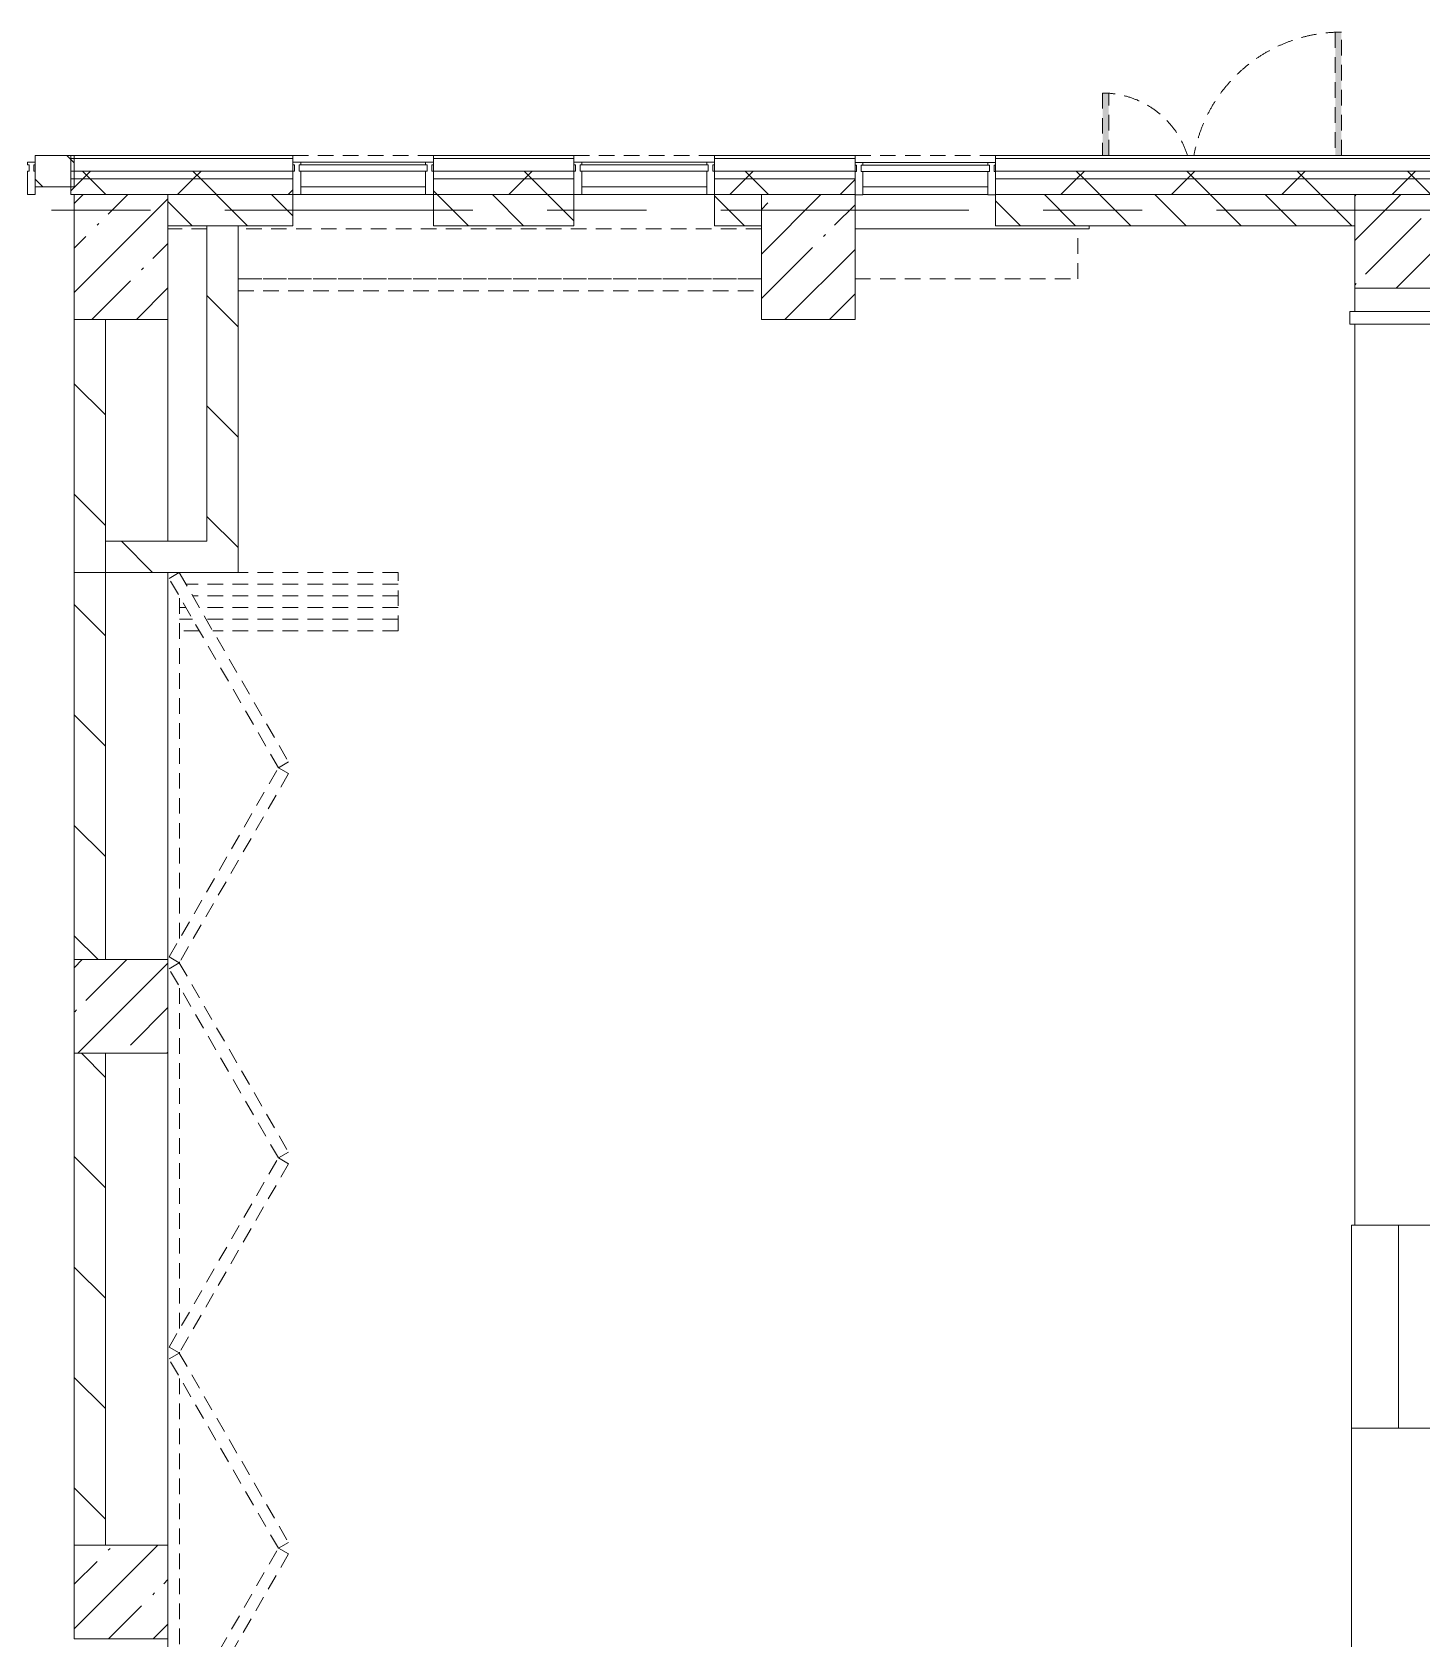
# Model space of a CAD drawing. Header units: millimetres. Extents: x 35143 to 244272, y -8553 to 29000.
# Drawn here: x 130702 to 139602, y 17850 to 28140 of the extents above; entities that cross this region are included whole.
import ezdxf

# ---------------------------------------------------------------- set-up
doc = ezdxf.new("R2010")
doc.units = ezdxf.units.MM
doc.linetypes.add('200_ШТРИХ__ш1_п0_6_', pattern=[160, 100, -60])
doc.linetypes.add('Осевая', pattern=[3175, 635, -476.25, 1587.5, -476.25])
for name, color, linetype, lineweight in [('A-DETL-MBND-1', 7, '200_ШТРИХ__ш1_п0_6_', 9), ('A-GLAZ-CURT-1', 7, 'Continuous', 5), ('A-GLAZ-CWMG-1', 7, 'Continuous', 5), ('A-WALL', 7, 'Continuous', 9), ('A-WALL-4', 7, 'Continuous', 5), ('I-WALL-5', 7, 'Continuous', 5), ('S-COLS-1', 7, 'Continuous', 5), ('S-STRS-2', 7, 'Continuous', 5), ('Оси', 7, 'Continuous', 9), ('Оси-2', 7, 'Осевая', 9)]:
    doc.layers.add(name, color=color, linetype=linetype, lineweight=lineweight)
doc.layers.add('A-FLOR-2', color=7, linetype='Continuous', lineweight=5, true_color=0xaaaaaa)
pattern_1 = [(45, (117261.9, 0), (-353.5534, 353.5534), []), (135, (117261.9, 0), (-353.5534, -353.5534), [])]
pattern_2 = [(135, (117261.88, 0), (-176.7767, -176.7767), [])]
pattern_3 = [(135, (117261.9, 0), (-353.553, -353.553), [])]

# ---------------------------------------------------------------- blocks, each defined once
blk = doc.blocks.new('BSC_Колонна _Прямоугольная - 600х800-24078684-2_1_2_птичка')
at = {"layer": 'S-COLS-1'}
h = blk.add_hatch(dxfattribs=at)
h.set_pattern_fill('FP_86', color=256, style=0, pattern_type=2)
h.set_pattern_definition([(45, (-14010, -26700), (-285.123, 285.123), []), (45, (-13724.88, -26700), (-285.123, 285.123), [504.031, -100.806, 16.764, -84.042])])
h.paths.add_polyline_path([(300, -400), (300, 400), (-300, 400), (-300, -400)])
for p, q in [((300, 400), (-300, 400)), ((-300, 400), (-300, -400)), ((300, -400), (300, 400)), ((-300, -400), (300, -400))]:
    blk.add_line(p, q, dxfattribs=at)
blk = doc.blocks.new('BSC_Колонна _Прямоугольная - 600х600-23295697-2_1_2_птичка')
at = {"layer": 'S-COLS-1'}
h = blk.add_hatch(dxfattribs=at)
h.set_pattern_fill('FP_89', color=256, style=0, pattern_type=2)
h.set_pattern_definition([(45, (-14010, -18150), (-285.123, 285.123), []), (45, (-13724.88, -18150), (-285.123, 285.123), [504.031, -100.806, 16.764, -84.042])])
h.paths.add_polyline_path([(-300, -300), (300, -300), (300, 300), (-300, 300)])
for p, q in [((300, 300), (-300, 300)), ((-300, 300), (-300, -300)), ((300, -300), (300, 300)), ((-300, -300), (300, -300))]:
    blk.add_line(p, q, dxfattribs=at)
blk = doc.blocks.new('BSC_Колонна _Прямоугольная - 600х600-V85-2_1_2_птичка')
at = {"layer": 'S-COLS-1'}
h = blk.add_hatch(dxfattribs=at)
h.set_pattern_fill('FP_90', color=256, style=0, pattern_type=2)
h.set_pattern_definition([(45, (-14010, -21900), (-285.123, 285.123), []), (45, (-13724.88, -21900), (-285.123, 285.123), [504.031, -100.806, 16.764, -84.042])])
h.paths.add_polyline_path([(-300, -300), (300, -300), (300, 300), (-300, 300)])
for p, q in [((300, 300), (-300, 300)), ((-300, 300), (-300, -300)), ((300, -300), (300, 300)), ((-300, -300), (300, -300))]:
    blk.add_line(p, q, dxfattribs=at)
blk = doc.blocks.new('Прямоугольный импост - Импост структурный с накладкой - 190мм-22856075-2_1_2_птичка')
at = {"layer": 'A-GLAZ-CWMG-1'}
for p, q in [((0, 190), (-50, 190)), ((-50, 190), (-50, 40)), ((0, 40), (0, 190)), ((-50, 40), (-40, 40)), ((-40, 0), (-50, 0)), ((-50, 0), (-50, -17)), ((-40, 40), (-40, 0)), ((-10, 0), (-10, 40)), ((-10, 40), (0, 40)), ((0, 0), (-10, 0)), ((0, -17), (0, 0)), ((-50, -17), (0, -17))]:
    blk.add_line(p, q, dxfattribs=at)
blk = doc.blocks.new('Прямоугольный импост - Импост структурный с накладкой - 190мм-V91-2_1_2_птичка')
at = {"layer": 'A-GLAZ-CWMG-1'}
for p, q in [((0, 190), (-50, 190)), ((-50, 190), (-50, 40)), ((0, 40), (0, 188)), ((-50, 40), (-40, 40)), ((-40, 0), (-50, 0)), ((-50, 0), (-50, -17)), ((-40, 40), (-40, 0)), ((-10, 0), (-10, 40)), ((-10, 40), (0, 40)), ((0, 0), (-10, 0)), ((0, -17), (0, 0)), ((-50, -17), (0, -17))]:
    blk.add_line(p, q, dxfattribs=at)
blk = doc.blocks.new('Прямоугольный импост - Импост структурный с накладкой - 190мм-22856073-2_1_2_птичка')
at = {"layer": 'A-GLAZ-CWMG-1'}
for p, q in [((-50, 40), (-50, 190)), ((-50, 190), (0, 190)), ((0, 190), (0, 40)), ((-40, 40), (-50, 40)), ((-50, -17), (-50, 0)), ((-50, 0), (-40, 0)), ((-40, 0), (-40, 40)), ((-10, 40), (-10, 0)), ((0, 40), (-10, 40)), ((-10, 0), (0, 0)), ((0, 0), (0, -17)), ((0, -17), (-50, -17))]:
    blk.add_line(p, q, dxfattribs=at)
blk = doc.blocks.new('Системная панель - Стекло - 40мм-V108-2_1_2_птичка')
at = {"layer": 'A-GLAZ-CURT-1'}
h = blk.add_hatch(dxfattribs=at)
h.set_pattern_fill('FP_116', color=256, style=0, pattern_type=2)
h.set_pattern_definition([(45, (-17860.3, -26790), (-1414.21, 1414.21), [1000, -3000]), (45, (-18860.3, -27290), (-1414.21, 1414.21), [3000, -1000]), (45, (-16860.3, -27790), (-1414.21, 1414.21), [1000, -3000])])
h.paths.add_polyline_path([(-410, -40), (410, -40), (410, 0), (-410, 0)])
for p, q in [((410, 0), (-410, 0)), ((-410, 0), (-410, -40)), ((-410, -40), (410, -40)), ((410, -40), (410, 0))]:
    blk.add_line(p, q, dxfattribs=at)
blk = doc.blocks.new('Системная панель - Стекло - 40мм-V109-2_1_2_птичка')
at = {"layer": 'A-GLAZ-CURT-1'}
for p, q in [((410, 0), (-410, 0)), ((-410, 0), (-410, -40)), ((-410, -40), (410, -40)), ((410, -40), (410, 0))]:
    blk.add_line(p, q, dxfattribs=at)
blk = doc.blocks.new('Прямоугольный импост - Импост структурный с накладкой - 160мм Темный-33186089-2_1_2_птичка')
at = {"layer": 'A-GLAZ-CWMG-1'}
for p, q in [((16960, 27307), (17760, 27307)), ((16960, 27150), (17760, 27150))]:
    blk.add_line(p, q, dxfattribs=at)
blk = doc.blocks.new('DOR__перегородка__Прямоугольная - ТП-2_ Вн_ДПГ_9480х4200h_2-23998078-2_1_2_птичка')
at = {"layer": 'A-DETL-MBND-1'}
for p, q in [((3, -75), (1987, -75)), ((1982, -72), (2019, -7)), ((3194, -772), (1982, -72)), ((2019, -7), (3231, -707)), ((2137, -75), (4324, -75)), ((3230, -707), (4443, -7)), ((4480, -72), (3268, -772)), ((4443, -7), (4480, -72)), ((4474, -75), (4487, -75)), ((4481, -72), (4518, -7)), ((5693, -772), (4481, -72)), ((4518, -7), (5731, -707)), ((4637, -75), (6824, -75)), ((5730, -707), (6942, -7)), ((6980, -72), (5767, -772)), ((6942, -7), (6980, -72)), ((6974, -75), (6985, -75)), ((6979, -72), (7017, -7)), ((8192, -772), (6979, -72)), ((7017, -7), (8229, -707)), ((7135, -75), (9323, -75)), ((8229, -707), (9441, -7)), ((9479, -72), (8267, -772)), ((9105, -201), (9105, -75)), ((9180, -158), (9180, -75)), ((9255, -114), (9255, -75)), ((9441, -7), (9479, -72)), ((9473, -75), (9480, -75)), ((9255, -1474), (9255, -201)), ((9330, -1474), (9330, -158)), ((9405, -1474), (9405, -114)), ((9105, -1474), (9105, -288)), ((9180, -1474), (9180, -244)), ((9480, -1474), (9480, -450)), ((3231, -707), (3194, -772)), ((3268, -772), (3230, -707)), ((5731, -707), (5693, -772)), ((5767, -772), (5730, -707)), ((8229, -707), (8192, -772)), ((8267, -772), (8229, -707)), ((9105, -1474), (9480, -1474))]:
    blk.add_line(p, q, dxfattribs=at)
blk = doc.blocks.new('BSC_Колонна _Прямоугольная - 600х600-V140-2_1_2_птичка')
at = {"layer": 'S-COLS-1'}
h = blk.add_hatch(dxfattribs=at)
h.set_pattern_fill('FP_134', color=256, style=0, pattern_type=2)
h.set_pattern_definition([(45, (-22210, -26800), (-285.123, 285.123), []), (45, (-21924.88, -26800), (-285.123, 285.123), [504.031, -100.806, 16.764, -84.042])])
h.paths.add_polyline_path([(-300, -300), (300, -300), (300, 300), (-300, 300)])
for p, q in [((300, 300), (-300, 300)), ((-300, 300), (-300, -300)), ((300, -300), (300, 300)), ((-300, -300), (300, -300))]:
    blk.add_line(p, q, dxfattribs=at)
blk = doc.blocks.new('Перекрытия 3 - Перекрытия 4-20977624-2_1_2_птичка')
at = {"layer": 'S-STRS-2'}
for p, q in [((21910, 26500), (21910, 26351)), ((22810, 26351), (22810, 26500)), ((23710, 26351), (23710, 26500)), ((24610, 26351), (24610, 26500)), ((25510, 26351), (25510, 26500)), ((26410, 26351), (26410, 26500)), ((27310, 26351), (27310, 26500)), ((28210, 26351), (28210, 26500)), ((29110, 26351), (29110, 26500)), ((30010, 26351), (30010, 26500)), ((21910, 26270), (21910, 20500)), ((22810, 20500), (22810, 26270)), ((23710, 20500), (23710, 26270)), ((24610, 20500), (24610, 26270)), ((25510, 20500), (25510, 26270)), ((26410, 20500), (26410, 26270)), ((27310, 20500), (27310, 26270)), ((28210, 20500), (28210, 26270)), ((29110, 20500), (29110, 26270)), ((30010, 22600), (30010, 26270)), ((30010, 20500), (30010, 22000)), ((22490, 20500), (21910, 20500)), ((23390, 20500), (22810, 20500)), ((24290, 20500), (23710, 20500)), ((25190, 20500), (24610, 20500)), ((26090, 20500), (25510, 20500)), ((26990, 20500), (26410, 20500)), ((27890, 20500), (27310, 20500)), ((28790, 20500), (28210, 20500)), ((29690, 20500), (29110, 20500)), ((30610, 20500), (30010, 20500))]:
    blk.add_line(p, q, dxfattribs=at)
blk = doc.blocks.new('BSC_Колонна _Прямоугольная - 600х800-V185-2_1_2_птичка')
at = {"layer": 'S-COLS-1'}
h = blk.add_hatch(dxfattribs=at)
h.set_pattern_fill('FP_172', color=256, style=0, pattern_type=2)
h.set_pattern_definition([(45, (-18410.26, -26700), (-285.123, 285.123), []), (45, (-18125.13, -26700), (-285.123, 285.123), [504.031, -100.806, 16.764, -84.042])])
h.paths.add_polyline_path([(-300, -400), (300, -400), (300, 400), (-300, 400)])
for p, q in [((300, 400), (-300, 400)), ((-300, 400), (-300, -400)), ((300, -400), (300, 400)), ((-300, -400), (300, -400))]:
    blk.add_line(p, q, dxfattribs=at)
blk = doc.blocks.new('110_Дверь_СКБ_2Ст_Наружная - ДН-1_л_ Двухстворчатая 1450 х3300 _h_ в свету с верхним остеклением-23567691-2_1_2_птичка')
at = {"layer": 'A-DETL-MBND-1'}
for points in [[(784.5, 125), (784.5, 915), (744.5, 915), (744.5, 125)], [(-705.5, 125), (-705.5, 525), (-745.5, 525), (-745.5, 125)]]:
    blk.add_hatch(color=256, dxfattribs=at).paths.add_polyline_path(points)
for p, q in [((784.5, 915), (744.5, 915)), ((744.5, 915), (744.5, 125)), ((784.5, 125), (784.5, 915)), ((-745.5, 525), (-745.5, 125)), ((-705.5, 525), (-745.5, 525)), ((-705.5, 125), (-705.5, 525))]:
    blk.add_line(p, q, dxfattribs=at)
for centre, radius, start, end in [((784.5, -45), 960, 90, 169.73704), ((-745.5, -45), 570, 17.53545, 90)]:
    blk.add_arc(centre, radius, start, end, dxfattribs=at)
blk = doc.blocks.new('Системная панель - Стекло - 40мм-V198-2_1_2_птичка')
at = {"layer": 'A-GLAZ-CURT-1'}
for p, q in [((410, 0), (-410, 0)), ((-410, 0), (-410, -40)), ((-410, -40), (410, -40)), ((410, -40), (410, 0))]:
    blk.add_line(p, q, dxfattribs=at)
blk = doc.blocks.new('Перекрытия 2 - Перекрытия 4-32990152-2_1_2_птичка')
at = {"layer": 'S-STRS-2'}
for p, q in [((21910, 19180), (22510, 19180)), ((21910, 19180), (21910, 15411)), ((22810, 19180), (23410, 19180)), ((22810, 15411), (22810, 19180)), ((23710, 19180), (24310, 19180)), ((23710, 15411), (23710, 19180)), ((24610, 19180), (25210, 19180)), ((24610, 15411), (24610, 19180)), ((25510, 19180), (26110, 19180)), ((25510, 15411), (25510, 19180)), ((26410, 19180), (27010, 19180)), ((26410, 15411), (26410, 19180)), ((27310, 19180), (27910, 19180)), ((27310, 15411), (27310, 19180)), ((28210, 19180), (28810, 19180)), ((28210, 15411), (28210, 19180)), ((29110, 19180), (29710, 19180)), ((29110, 15411), (29110, 19180)), ((30010, 19180), (30610, 19180)), ((30010, 15411), (30010, 19180)), ((30610, 18430), (30610, 19180)), ((30610, 15411), (30610, 17830)), ((21910, 15330), (21910, 15200)), ((22810, 15200), (22810, 15330)), ((23710, 15200), (23710, 15330)), ((24610, 15200), (24610, 15330)), ((25510, 15200), (25510, 15330)), ((26410, 15200), (26410, 15330)), ((27310, 15200), (27310, 15330)), ((28210, 15200), (28210, 15330)), ((29110, 15200), (29110, 15330)), ((30010, 15200), (30010, 15330)), ((30610, 15200), (30610, 15330)), ((22810, 15200), (21910, 15200)), ((23710, 15200), (22810, 15200)), ((24610, 15200), (23710, 15200)), ((25510, 15200), (24610, 15200)), ((26410, 15200), (25510, 15200)), ((27310, 15200), (26410, 15200)), ((28210, 15200), (27310, 15200)), ((29110, 15200), (28210, 15200)), ((30010, 15200), (29110, 15200)), ((30610, 15200), (30010, 15200))]:
    blk.add_line(p, q, dxfattribs=at)
blk = doc.blocks.new('Стены наклон_ амфитеатр1 - Стены наклон_ амфитеатр-33007412-2_1_2_птичка')
at = {"layer": 'A-WALL-4'}
for p, q in [((21879, 26351), (21879, 26270)), ((30610, 26351), (21879, 26351)), ((30610, 26270), (30610, 26351)), ((21879, 26270), (30610, 26270))]:
    blk.add_line(p, q, dxfattribs=at)
blk = doc.blocks.new('Зашивка приборов отопления12 - Зашивка приборов отопления-33278990-2_1_2_птичка')
at = {"layer": 'A-DETL-MBND-1'}
for p, q in [((37640, 23400), (34290, 23400)), ((34290, 23079), (37640, 23079)), ((37640, 23079), (34290, 23079)), ((34290, 23004), (37640, 23004))]:
    blk.add_line(p, q, dxfattribs=at)
blk = doc.blocks.new('Зашивка приборов отопления13 - Зашивка приборов отопления-33279120-2_1_2_птичка')
at = {"layer": 'A-DETL-MBND-1'}
for p, q in [((20136, 26880), (18710, 26880)), ((20136, 26560), (20136, 26880)), ((18710, 26560), (20136, 26560))]:
    blk.add_line(p, q, dxfattribs=at)

msp = doc.modelspace()

# ---------------------------------------------------------------- hatches: boundary and pattern name
at = {"layer": 'A-WALL-4'}
h = msp.add_hatch(dxfattribs=at)
h.set_pattern_fill('FP_97', color=256, style=0, pattern_type=2)
h.set_pattern_definition(pattern_2)
h.paths.add_polyline_path([(130959, 27150), (130971.9, 27150), (130971.9, 27350), (130722.1, 27350), (130722.1, 27150)])
h.paths.add_polyline_path([(121321.9, 27150), (121371.9, 27150), (121371.9, 27350), (121321.9, 27350)])
h = msp.add_hatch(dxfattribs=at)
h.set_pattern_fill('FP_87', color=256, style=0, pattern_type=2)
h.set_pattern_definition(pattern_1)
h.paths.add_polyline_path([(150971.9, 27200), (150971.9, 27250), (136872.1, 27250), (136872.1, 27200), (150871.9, 27200)])
h.paths.add_polyline_path([(131886.5, 27200), (132372.1, 27200), (132372.1, 27250), (130950.9, 27250), (130950.9, 27200), (130959, 27200)])
h.paths.add_polyline_path([(133741.5, 27200), (134172.1, 27200), (134172.1, 27250), (133272.1, 27250), (133272.1, 27200)])
h.paths.add_polyline_path([(135072.1, 27200), (135972.1, 27200), (135972.1, 27250), (135072.1, 27250)])
h = msp.add_hatch(dxfattribs=at)
h.set_pattern_fill('FP_87', color=256, style=0, pattern_type=2)
h.set_pattern_definition(pattern_1)
h.paths.add_polyline_path([(150436.9, 27100), (150871.9, 27100), (150871.9, 27200), (136872.1, 27200), (136872.1, 27100), (149509.4, 27100)])
h.paths.add_polyline_path([(131886.5, 27100), (132372.1, 27100), (132372.1, 27200), (130950.9, 27200), (130950.9, 27100), (131571.9, 27100)])
h.paths.add_polyline_path([(133272.1, 27100), (134172.1, 27100), (134172.1, 27200), (133272.1, 27200)])
h.paths.add_polyline_path([(135072.1, 27100), (135972.1, 27100), (135972.1, 27200), (135072.1, 27200)])
h = msp.add_hatch(dxfattribs=at)
h.set_pattern_fill('FP_97', color=256, style=0, pattern_type=2)
h.set_pattern_definition(pattern_2)
h.paths.add_polyline_path([(138379.1, 26900), (139171.9, 26900), (139171.9, 27100), (136872.1, 27100), (136872.1, 26900)])
h.paths.add_polyline_path([(131571.9, 26900), (132372.1, 26900), (132372.1, 27100), (131571.9, 27100), (131571.9, 26987.7)])
h.paths.add_polyline_path([(135372.1, 26900), (135372.1, 27100), (135072.1, 27100), (135072.1, 26900)])
h.paths.add_polyline_path([(133272.1, 26900), (134172.1, 26900), (134172.1, 27100), (133272.1, 27100)])
at = {"layer": 'I-WALL-5'}
h = msp.add_hatch(dxfattribs=at)
h.set_pattern_fill('FP_98', color=256, style=0, pattern_type=2)
h.set_pattern_definition(pattern_3)
h.paths.add_polyline_path([(132021.9, 24680), (132021.9, 26900), (131821.9, 26900), (131821.9, 24680)])
h = msp.add_hatch(dxfattribs=at)
h.set_pattern_fill('FP_98', color=256, style=0, pattern_type=2)
h.set_pattern_definition(pattern_3)
h.paths.add_polyline_path([(131172.1, 24680), (131172.1, 26300), (130972.1, 26300), (130972.1, 24680)])
h = msp.add_hatch(dxfattribs=at)
h.set_pattern_fill('FP_98', color=256, style=0, pattern_type=2)
h.set_pattern_definition(pattern_3)
h.paths.add_polyline_path([(130972.1, 15200), (131172.1, 15200), (131172.1, 17850), (130972.1, 17850), (130972.1, 15848.6)])
h.paths.add_polyline_path([(130972.1, 18450), (131172.1, 18450), (131172.1, 21600), (130972.1, 21600), (130972.1, 20476.2)])
h.paths.add_polyline_path([(130972.1, 22200), (131172.1, 22200), (131172.1, 26300), (130972.1, 26300), (130972.1, 25103.8)])
h = msp.add_hatch(dxfattribs=at)
h.set_pattern_fill('FP_98', color=256, style=0, pattern_type=2)
h.set_pattern_definition(pattern_3)
h.paths.add_polyline_path([(131821.9, 24680), (131821.9, 24880), (131172.1, 24880), (131172.1, 24680)])

# ---------------------------------------------------------------- linework, layer by layer
at = {"layer": 'A-DETL-MBND-1'}
for p, q in [((132372.1, 27350), (133272.1, 27350)), ((134172.1, 27350), (135072.1, 27350)), ((135972.1, 27350), (136872.1, 27350)), ((132422.1, 27100), (133222.1, 27100)), ((133222.1, 27100), (132422.1, 27100)), ((134222.1, 27100), (135022.1, 27100)), ((135022.1, 27100), (134222.1, 27100)), ((136021.7, 27100), (136822.3, 27100)), ((136822.3, 27100), (136021.7, 27100)), ((131821.9, 26880), (131571.9, 26880)), ((135372.1, 26880), (132021.9, 26880)), ((137471.9, 26880), (135972.1, 26880)), ((137471.9, 26900), (137471.9, 26880))]:
    msp.add_line(p, q, dxfattribs=at)
at = {"layer": 'A-FLOR-2'}
for p, q in [((131572.1, 24880), (131572.1, 26500)), ((131572.1, 15200), (131572.1, 24680))]:
    msp.add_line(p, q, dxfattribs=at)
at = {"layer": 'A-WALL'}
for p, q in [((132372.1, 27330), (130950.9, 27330)), ((134172.1, 27330), (133272.1, 27330)), ((135972.1, 27330), (135072.1, 27330)), ((151101.9, 27330), (136872.1, 27330)), ((132372.1, 27250), (130950.9, 27250)), ((132372.1, 27200), (130950.9, 27200)), ((134172.1, 27250), (133272.1, 27250)), ((134172.1, 27200), (133272.1, 27200)), ((135972.1, 27250), (135072.1, 27250)), ((135972.1, 27200), (135072.1, 27200)), ((151021.9, 27250), (136872.1, 27250)), ((150971.9, 27200), (136872.1, 27200)), ((132372.1, 27100), (131571.9, 27100)), ((134172.1, 27100), (133272.1, 27100)), ((135372.1, 27100), (135072.1, 27100)), ((139171.9, 27100), (136872.1, 27100)), ((132021.9, 26900), (131821.9, 26900))]:
    msp.add_line(p, q, dxfattribs=at)
at = {"layer": 'A-WALL-4'}
for p, q in [((132372.1, 27350), (130722.1, 27350)), ((130722.1, 27350), (130722.1, 27150)), ((130950.9, 27350), (130950.9, 27100)), ((130971.9, 27150), (130971.9, 27350)), ((132372.1, 27100), (132372.1, 27350)), ((134172.1, 27350), (133272.1, 27350)), ((133272.1, 27350), (133272.1, 27100)), ((134172.1, 27100), (134172.1, 27350)), ((135972.1, 27350), (135072.1, 27350)), ((135072.1, 27350), (135072.1, 27100)), ((135972.1, 27100), (135972.1, 27350)), ((151121.9, 27350), (136872.1, 27350)), ((136872.1, 27350), (136872.1, 27100)), ((130722.1, 27150), (130971.9, 27150)), ((130950.9, 27100), (130971.9, 27100)), ((131571.9, 27100), (132372.1, 27100)), ((132372.1, 26900), (132372.1, 27100)), ((133272.1, 27100), (134172.1, 27100)), ((133272.1, 27100), (133272.1, 26900)), ((134172.1, 26900), (134172.1, 27100)), ((135072.1, 27100), (135372.1, 27100)), ((135072.1, 27100), (135072.1, 26900)), ((136872.1, 27100), (139171.9, 27100)), ((136872.1, 27100), (136872.1, 26900)), ((131571.9, 26900), (131821.9, 26900)), ((132021.9, 26900), (132372.1, 26900)), ((133272.1, 26900), (134172.1, 26900)), ((135072.1, 26900), (135372.1, 26900)), ((136872.1, 26900), (139171.9, 26900))]:
    msp.add_line(p, q, dxfattribs=at)
at = {"layer": 'I-WALL-5'}
for p, q in [((131821.9, 26900), (131821.9, 24880)), ((132021.9, 24680), (132021.9, 26900)), ((130972.1, 26300), (130972.1, 22200)), ((131172.1, 22200), (131172.1, 26300)), ((131821.9, 24880), (131172.1, 24880)), ((130972.1, 24680), (132021.9, 24680)), ((130972.1, 21600), (130972.1, 18450)), ((131172.1, 18450), (131172.1, 21600))]:
    msp.add_line(p, q, dxfattribs=at)
at = {"layer": 'S-STRS-2'}
for p, q in [((139151.9, 20500), (139151.9, 19200)), ((139151.9, 20500), (139171.9, 20500)), ((139151.9, 20500), (139151.9, 19200)), ((139451.9, 20500), (139451.9, 19200)), ((139451.9, 20500), (139451.9, 19200))]:
    msp.add_line(p, q, dxfattribs=at)
at = {"layer": 'Оси'}
msp.add_line((138621.9, 27000), (151121.9, 27000), dxfattribs=at)
at = {"layer": 'Оси-2'}
msp.add_line((127650.9, 27000), (138621.9, 27000), dxfattribs=at)

# ---------------------------------------------------------------- block references
at = {"layer": 'A-DETL-MBND-1'}
for name, p in [('110_Дверь_СКБ_2Ст_Наружная - ДН-1_л_ Двухстворчатая 1450 х3300 _h_ в свету с верхним остеклением-23567691-2_1_2_птичка', (138302.4, 27225)), ('Зашивка приборов отопления12 - Зашивка приборов отопления-33278990-2_1_2_птичка', (97732.1, 3480)), ('Зашивка приборов отопления13 - Зашивка приборов отопления-33279120-2_1_2_птичка', (117261.9, 0))]:
    msp.add_blockref(name, p, dxfattribs=at)
at = {"layer": 'A-DETL-MBND-1', "rotation": 90.00000000000044}
msp.add_blockref('DOR__перегородка__Прямоугольная - ТП-2_ Вн_ДПГ_9480х4200h_2-23998078-2_1_2_птичка', (131571.9, 15200), dxfattribs=at)
at = {"layer": 'A-GLAZ-CURT-1'}
for name, p in [('Системная панель - Стекло - 40мм-V198-2_1_2_птичка', (132822.1, 27290)), ('Системная панель - Стекло - 40мм-V108-2_1_2_птичка', (134622.1, 27290)), ('Системная панель - Стекло - 40мм-V109-2_1_2_птичка', (136422.1, 27288.3))]:
    msp.add_blockref(name, p, dxfattribs=at)
at = {"layer": 'A-GLAZ-CWMG-1', "extrusion": (0, 0, -1), "rotation": 180}
for p in [(-130722.1, 27290), (-133272.1, 27290), (-135072.1, 27290), (-136872.1, 27288.3)]:
    msp.add_blockref('Прямоугольный импост - Импост структурный с накладкой - 190мм-22856073-2_1_2_птичка', p, dxfattribs=at)
at = {"layer": 'A-GLAZ-CWMG-1', "rotation": 180}
for name, p in [('Прямоугольный импост - Импост структурный с накладкой - 190мм-22856075-2_1_2_птичка', (132372.1, 27290)), ('Прямоугольный импост - Импост структурный с накладкой - 190мм-22856075-2_1_2_птичка', (134172.1, 27290)), ('Прямоугольный импост - Импост структурный с накладкой - 190мм-V91-2_1_2_птичка', (135972.1, 27288.3))]:
    msp.add_blockref(name, p, dxfattribs=at)
at = {"layer": 'A-GLAZ-CWMG-1'}
for p in [(115461.9, 0), (117261.9, 0), (119061.9, -1.7)]:
    msp.add_blockref('Прямоугольный импост - Импост структурный с накладкой - 160мм Темный-33186089-2_1_2_птичка', p, dxfattribs=at)
at = {"layer": 'A-WALL-4'}
msp.add_blockref('Стены наклон_ амфитеатр1 - Стены наклон_ амфитеатр-33007412-2_1_2_птичка', (117261.9, 0), dxfattribs=at)
at = {"layer": 'S-COLS-1'}
for name, p in [('BSC_Колонна _Прямоугольная - 600х800-24078684-2_1_2_птичка', (131271.9, 26700)), ('BSC_Колонна _Прямоугольная - 600х800-V185-2_1_2_птичка', (135672.1, 26700)), ('BSC_Колонна _Прямоугольная - 600х600-V140-2_1_2_птичка', (139471.9, 26800)), ('BSC_Колонна _Прямоугольная - 600х600-V85-2_1_2_птичка', (131271.9, 21900)), ('BSC_Колонна _Прямоугольная - 600х600-23295697-2_1_2_птичка', (131271.9, 18150))]:
    msp.add_blockref(name, p, dxfattribs=at)
at = {"layer": 'S-STRS-2'}
for name, p in [('Перекрытия 3 - Перекрытия 4-20977624-2_1_2_птичка', (117261.9, 0)), ('Перекрытия 2 - Перекрытия 4-32990152-2_1_2_птичка', (117241.9, 20))]:
    msp.add_blockref(name, p, dxfattribs=at)

doc.saveas('drawing.dxf')
